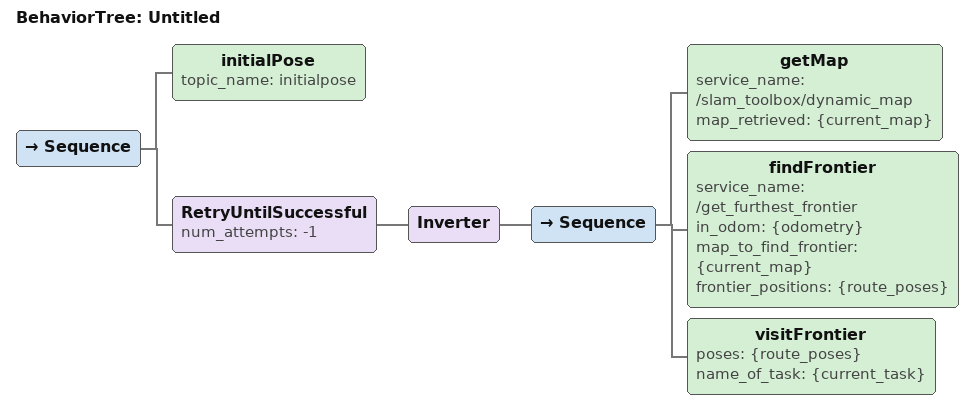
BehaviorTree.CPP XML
<root BTCPP_format="4">
  <BehaviorTree ID="Untitled">
	<Sequence>
			<initialPose topic_name="initialpose"/>
			<RetryUntilSuccessful num_attempts="-1">
			<Inverter>
			<Sequence>
				<getMap service_name="/slam_toolbox/dynamic_map" map_retrieved="{current_map}"/>
				<findFrontier service_name="/get_furthest_frontier" in_odom="{odometry}" map_to_find_frontier="{current_map}" frontier_positions="{route_poses}"/>
				<visitFrontier poses="{route_poses}" name_of_task="{current_task}"/>
			</Sequence>
			</Inverter>
			</RetryUntilSuccessful>

	</Sequence>
  </BehaviorTree>
</root>
